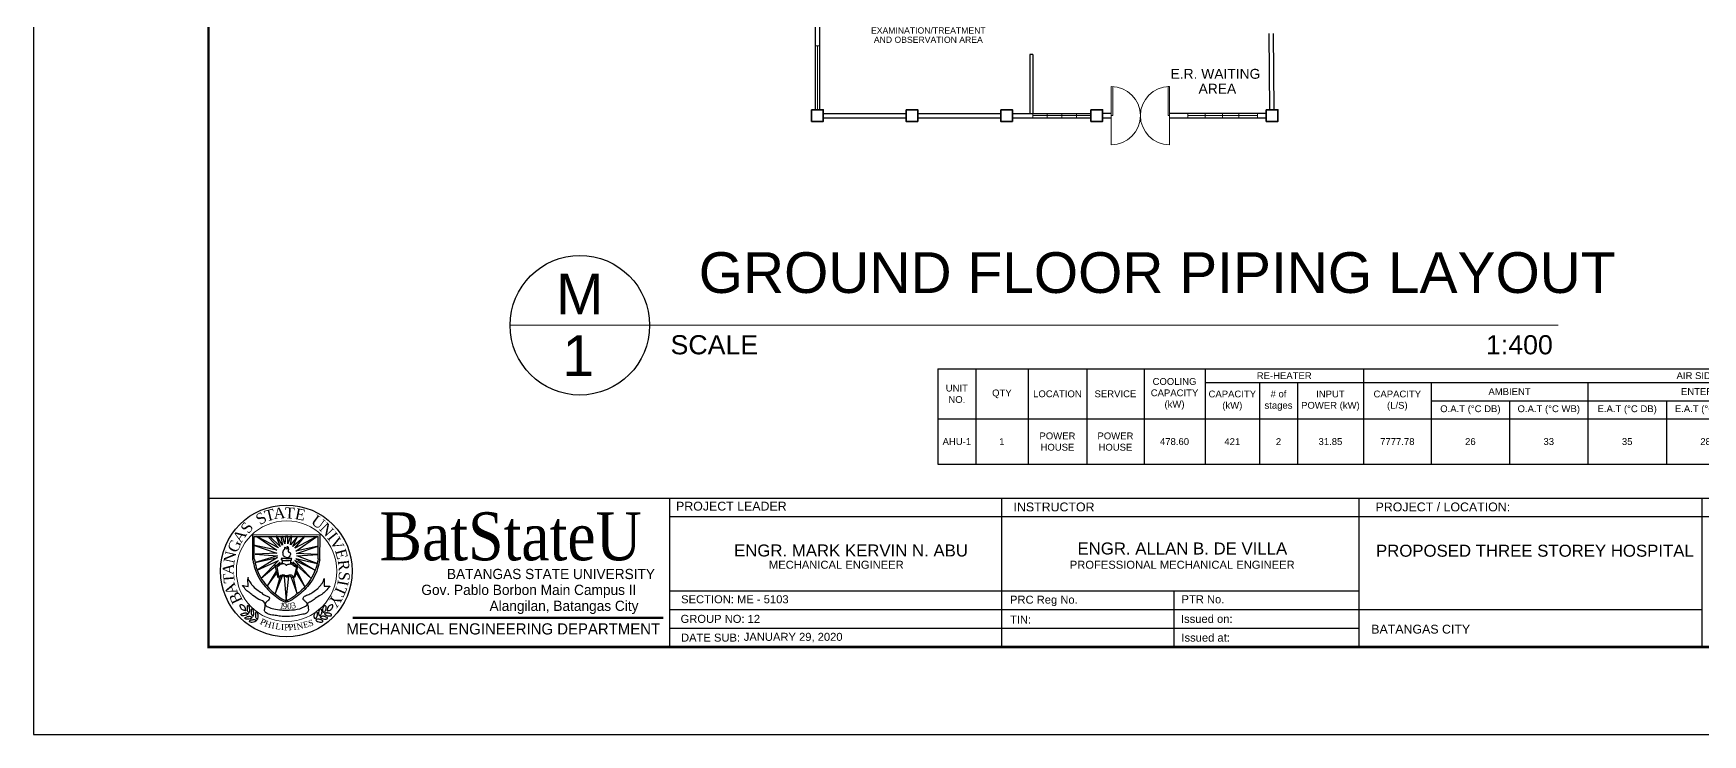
# Model space of a CAD drawing. Header units: millimetres. Extents: x 5 to 430, y 3 to 339.
# Drawn here: x 109.4 to 166.8, y 159 to 183.1 of the extents above; entities that cross this region are included whole.
import ezdxf
from ezdxf.enums import TextEntityAlignment as Align

# ---------------------------------------------------------------- set-up
doc = ezdxf.new("R2010")
doc.units = ezdxf.units.MM
doc.header["$MEASUREMENT"] = 0
doc.layers.add('label', color=7, linetype='Continuous')
doc.layers.add('template', color=7, linetype='Continuous')
doc.styles.add('arial', font='arial.ttf')
doc.styles.add('CGOTHIC', font='GOTHIC.TTF')
doc.styles.add('GARAMOND', font='GARA.TTF')
doc.styles.get("Standard").update_dxf_attribs({"font": 'arial.ttf'})
doc.styles.add('SWISSLT175', font='swissl.ttf', dxfattribs={"height": 0.175})

# ---------------------------------------------------------------- blocks, each defined once
blk = doc.blocks.new('*T30')
at = {"color": 0, "linetype": 'ByBlock', "lineweight": -2, "transparency": 16777216}
for p, q in [((0, 0), (64.682, 0)), ((0, 0), (0, -3.279)), ((1.3, 0), (1.3, -3.279)), ((3.097, 0), (3.097, -3.279)), ((5.118, 0), (5.118, -3.279)), ((7.083, 0), (7.083, -3.279)), ((9.179, 0), (9.179, -3.279)), ((14.624, 0), (14.624, -3.279)), ((38.507, 0), (38.507, -3.279)), ((41.201, 0), (41.201, -3.279)), ((49.032, 0), (49.032, -3.279)), ((55.546, 0), (55.546, -3.279)), ((60.801, 0), (60.801, -3.279)), ((64.682, 0), (64.682, -3.279)), ((9.179, -0.468), (60.801, -0.468)), ((11.055, -0.468), (11.055, -3.279)), ((12.355, -0.468), (12.355, -3.279)), ((16.952, -0.468), (16.952, -3.279)), ((22.341, -0.468), (22.341, -3.279)), ((30.424, -0.468), (30.424, -3.279)), ((43.896, -0.468), (43.896, -3.279)), ((46.099, -0.468), (46.099, -3.279)), ((47.757, -0.468), (47.757, -3.279)), ((51.426, -0.468), (51.426, -3.279)), ((53.972, -0.468), (53.972, -3.279)), ((58.694, -0.468), (58.694, -3.279)), ((16.952, -1.093), (38.507, -1.093)), ((19.646, -1.093), (19.646, -3.279)), ((25.035, -1.093), (25.035, -3.279)), ((27.729, -1.093), (27.729, -3.279)), ((33.118, -1.093), (33.118, -3.279)), ((35.813, -1.093), (35.813, -3.279)), ((0, -1.719), (64.682, -1.719)), ((0, -3.279), (64.682, -3.279))]:
    blk.add_line(p, q, dxfattribs=at)
at = {"color": 0, "transparency": 16777216, "char_height": 0.234, "attachment_point": 5, "style": 'arial'}
for s, insert, width in [('UNIT NO.', (0.65, -0.859), 1.144), ('COOLING CAPACITY (kW)', (8.131, -0.859), 1.94042), ('RE-HEATER', (11.901, -0.234), 5.28841), ('AIR SIDE DATA', (26.565, -0.234), 23.72726), ('QTY', (2.198, -0.859), 1.64056), ('LOCATION', (4.107, -0.859), 1.86536), ('SERVICE', (6.1, -0.859), 1.80893), ('CAPACITY ({\\C256;kW)}', (10.117, -1.093), 1.71977), ('# of stages', (11.705, -1.093), 1.144), ('INPUT POWER (kW)', (13.489, -1.093), 2.11264), ('CAPACITY (L/S)', (15.788, -1.093), 2.17222), ('AMBIENT', (19.646, -0.781), 5.23276), ('ENTERING', (26.382, -0.781), 7.92714), ('LEAVING', (34.465, -0.781), 7.92714), ('O.A.T {\\C256;(°C DB)}', (18.299, -1.406), 2.53838), ('O.A.T ({\\C256;°C WB)}', (20.993, -1.406), 2.53838), ('E.A.T {\\C256;(°C DB)}', (23.688, -1.406), 2.53838), ('E.A.T {\\C256;(°C WB)}', (26.382, -1.406), 2.53838), ('RH %', (29.077, -1.406), 2.53838), ('E.A.T {\\C256;(°C DB)}', (31.771, -1.406), 2.53838), ('E.A.T {\\C256;(°C WB)}', (34.465, -1.406), 2.53838), ('RH %', (37.16, -1.406), 2.53838), ('POWER HOUSE', (4.107, -2.499), 1.86536), ('POWER HOUSE', (6.1, -2.499), 1.80893), ('AHU-1', (0.65, -2.499), 1.144), ('1', (2.198, -2.499), 1.64056), ('478.60', (8.131, -2.499), 1.94042), ('421', (10.117, -2.499), 1.71977), ('2', (11.705, -2.499), 1.144), ('31.85', (13.489, -2.499), 2.11264), ('7777.78', (15.788, -2.499), 2.17222), ('26', (18.299, -2.499), 2.53838), ('33', (20.993, -2.499), 2.53838), ('35', (23.688, -2.499), 2.53838), ('28', (26.382, -2.499), 2.53838), ('50', (29.077, -2.499), 2.53838), ('24', (31.771, -2.499), 2.53838), ('22', (34.465, -2.499), 2.53838), ('50', (37.16, -2.499), 2.53838)]:
    blk.add_mtext(s, dxfattribs=dict(at, insert=insert, width=width))
at = {"color": 0, "transparency": 16777216, "char_height": 0.234, "attachment_point": 5}
for s, insert, width in [('ROOM TEMPERATURE {\\C256;(°C)}', (39.854, -1.093), 2.53838), ('CHILLED WATER COIL DATA', (45.117, -0.234), 7.67456), ('SUPPLY FAN DATA (EVAP. UNIT)', (52.289, -0.234), 6.35844), ('STATIC PRESSURE (kPa)', (52.699, -1.093), 2.39036), ('ELECTRICAL CONNECTION', (58.174, -0.234), 5.09847), ('COOLING LOAD (kW)', (42.549, -1.093), 2.53838), ('FLOW RATE (L/S)', (44.997, -1.093), 2.04687), ('W.I.T {\\C256;(°C)}', (46.928, -1.093), 1.50224), ('W.E.T {\\C256;(°C)}', (48.394, -1.093), 1.11907), ('SUPPLY AIR (L/S)', (50.229, -1.093), 2.23807), ('FAN POWER', (54.759, -1.093), 1.41801), ('ELECTRICAL CHARACTERISTIC', (57.12, -1.093), 2.99202), ('LOCATION', (59.748, -1.093), 1.95046), ('REMARKS', (62.741, -0.859), 3.7253), ('GROUND FLOOR', (59.748, -2.499), 1.95046), ('*AHU TYPE: HORIZONTAL STANDARD UNIT', (62.741, -2.499), 3.7253), ('24', (39.854, -2.499), 2.53838), ('478.6', (42.549, -2.499), 2.53838), ('22.99', (44.997, -2.499), 2.04687), ('7', (46.928, -2.499), 1.50224), ('12', (48.394, -2.499), 1.11907), ('7777.78', (50.229, -2.499), 2.23807), ('0.2800', (52.699, -2.499), 2.39036), ('7.50', (54.759, -2.499), 1.41801), ('380/3/50', (57.12, -2.499), 2.99202)]:
    blk.add_mtext(s, dxfattribs=dict(at, insert=insert, width=width))

msp = doc.modelspace()

# ---------------------------------------------------------------- linework, layer by layer
at = {"color": 8, "lineweight": 25}
for p, q in [((136.262, 186.057), (136.262, 180.457)), ((136.412, 186.057), (136.412, 180.457)), ((151.887, 180.459), (151.862, 183.082)), ((152.037, 180.46), (152.012, 183.083)), ((143.637, 182.357), (143.637, 180.332)), ((143.737, 182.357), (143.637, 182.357)), ((143.737, 182.357), (143.737, 180.332)), ((136.537, 180.332), (139.387, 180.332)), ((136.537, 180.182), (139.387, 180.182)), ((139.787, 180.332), (142.637, 180.332)), ((139.787, 180.182), (142.637, 180.182)), ((143.037, 180.332), (145.737, 180.332)), ((143.037, 180.182), (145.737, 180.182)), ((146.437, 180.332), (146.137, 180.332)), ((146.137, 180.182), (146.237, 180.182)), ((146.137, 180.182), (146.437, 180.182)), ((151.762, 180.332), (148.437, 180.332)), ((148.437, 180.182), (151.762, 180.182))]:
    msp.add_line(p, q, dxfattribs=at)
at = {"color": 8, "lineweight": 9}
for p, q in [((136.262, 182.657), (136.412, 182.657)), ((136.337, 182.657), (136.337, 180.457)), ((143.737, 180.332), (144.737, 180.332)), ((143.737, 180.257), (145.737, 180.257)), ((145.737, 180.332), (143.787, 180.332)), ((143.787, 180.182), (145.737, 180.182)), ((144.237, 180.332), (144.237, 180.182)), ((144.737, 180.332), (145.737, 180.332)), ((144.737, 180.332), (144.737, 180.182)), ((145.237, 180.332), (145.237, 180.182)), ((149.062, 180.182), (149.062, 180.332)), ((150.262, 180.332), (149.062, 180.332)), ((149.062, 180.257), (151.462, 180.257)), ((151.462, 180.182), (149.062, 180.182)), ((149.662, 180.332), (149.662, 180.182)), ((149.887, 180.332), (151.762, 180.332)), ((150.262, 180.332), (151.462, 180.332)), ((150.262, 180.332), (150.262, 180.182)), ((150.825, 180.332), (150.825, 180.182)), ((151.462, 180.332), (151.462, 180.182))]:
    msp.add_line(p, q, dxfattribs=at)
at = {"color": 8, "lineweight": 13}
for p, q in [((146.437, 180.257), (146.437, 181.257)), ((146.487, 181.257), (146.487, 180.257)), ((148.437, 181.257), (148.387, 181.257)), ((148.387, 181.257), (148.387, 180.257)), ((148.437, 180.257), (148.437, 181.257)), ((146.437, 180.182), (146.437, 180.332)), ((146.487, 180.257), (146.437, 180.257)), ((146.437, 180.257), (146.437, 179.257)), ((148.387, 180.257), (148.437, 180.257)), ((148.437, 180.332), (148.437, 180.182)), ((148.437, 180.257), (148.437, 179.257))]:
    msp.add_line(p, q, dxfattribs=at)
at = {"color": 0, "linetype": 'ByBlock', "lineweight": 9}
for p, q in [((130.845, 173.054), (125.775, 173.054)), ((161.797, 173.054), (130.845, 173.054))]:
    msp.add_line(p, q, dxfattribs=at)
at = {"color": 8, "lineweight": 9}
for points in [[(136.262, 182.657), (136.412, 182.657), (136.412, 180.457), (136.262, 180.457)], [(143.737, 180.332), (145.737, 180.332), (145.737, 180.182), (143.737, 180.182)], [(143.737, 180.332), (145.737, 180.332), (145.737, 180.182), (143.737, 180.182)], [(149.062, 180.332), (151.462, 180.332), (151.462, 180.182), (149.062, 180.182)], [(149.062, 180.332), (151.462, 180.332), (151.462, 180.182), (149.062, 180.182)]]:
    msp.add_lwpolyline(points, close=True, dxfattribs=at)
at = {"color": 8, "lineweight": 35}
for points in [[(136.137, 180.457), (136.537, 180.457), (136.537, 180.057), (136.137, 180.057)], [(139.387, 180.457), (139.787, 180.457), (139.787, 180.057), (139.387, 180.057)], [(142.637, 180.457), (143.037, 180.457), (143.037, 180.057), (142.637, 180.057)], [(145.737, 180.457), (146.137, 180.457), (146.137, 180.057), (145.737, 180.057)], [(151.762, 180.46), (152.162, 180.46), (152.162, 180.06), (151.762, 180.06)]]:
    msp.add_lwpolyline(points, close=True, dxfattribs=at)
msp.add_circle((128.173, 173.054), 2.398)
at = {"color": 8, "lineweight": 13}
for centre, start, end in [((146.437, 180.257), 270, 90), ((148.437, 180.257), 90, 270)]:
    msp.add_arc(centre, 1, start, end, dxfattribs=at)
at = {"layer": 'template'}
for p, q in [((109.392, 229.387), (109.392, 158.991)), ((115.409, 167.12), (205.66, 167.12)), ((131.255, 167.121), (131.255, 162)), ((131.255, 167.12), (131.255, 162)), ((142.664, 167.121), (142.664, 162)), ((142.664, 167.12), (142.664, 162)), ((154.955, 162), (154.955, 167.12)), ((166.731, 167.12), (166.731, 162)), ((131.255, 166.48), (187.826, 166.48)), ((116.935, 165.864), (119.247, 165.86)), ((116.935, 164.997), (116.935, 165.864)), ((116.984, 165.801), (119.182, 165.801)), ((116.984, 165.032), (116.984, 165.801)), ((117.814, 165.404), (117.076, 165.801)), ((117.076, 165.801), (117.76, 165.328)), ((117.516, 165.801), (117.483, 165.767)), ((117.874, 165.458), (117.516, 165.801)), ((117.765, 165.801), (117.738, 165.801)), ((117.738, 165.801), (117.874, 165.458)), ((117.955, 165.496), (117.765, 165.801)), ((117.955, 165.801), (117.898, 165.783)), ((118.036, 165.54), (117.955, 165.801)), ((118.058, 165.801), (118.036, 165.54)), ((118.134, 165.801), (118.058, 165.801)), ((118.232, 165.801), (118.134, 165.545)), ((118.134, 165.545), (118.134, 165.801)), ((118.471, 165.801), (118.232, 165.507)), ((118.232, 165.507), (118.27, 165.801)), ((118.27, 165.801), (118.232, 165.801)), ((118.72, 165.801), (118.313, 165.453)), ((118.313, 165.453), (118.471, 165.801)), ((119.133, 165.801), (118.373, 165.399)), ((118.373, 165.399), (118.72, 165.801)), ((118.411, 165.295), (119.133, 165.801)), ((119.182, 165.025), (119.182, 165.801)), ((119.231, 164.997), (119.247, 165.86)), ((117.76, 165.328), (116.962, 165.502)), ((116.962, 165.502), (117.76, 165.225)), ((117.76, 165.225), (117.011, 165.192)), ((117.483, 165.767), (117.814, 165.404)), ((117.898, 165.783), (117.955, 165.496)), ((119.182, 165.464), (118.411, 165.295)), ((118.433, 165.214), (119.182, 165.464)), ((117.781, 165.138), (117.01, 164.904)), ((117.01, 164.904), (117.787, 165.073)), ((117.011, 165.192), (117.781, 165.138)), ((117.787, 165.073), (117.085, 164.642)), ((117.085, 164.642), (117.814, 164.976)), ((117.814, 164.976), (117.218, 164.366)), ((117.218, 164.366), (117.868, 164.91)), ((117.698, 164.768), (117.776, 164.413)), ((117.758, 164.761), (117.816, 164.43)), ((117.945, 164.983), (117.945, 164.882)), ((118.224, 164.971), (118.224, 164.87)), ((118.94, 164.354), (118.308, 164.927)), ((118.434, 164.732), (118.353, 164.425)), ((119.079, 164.636), (118.373, 164.976)), ((118.373, 164.976), (118.94, 164.354)), ((118.385, 164.407), (118.48, 164.771)), ((118.411, 165.041), (119.079, 164.636)), ((118.411, 165.041), (119.148, 164.872)), ((119.182, 165.182), (118.433, 165.214)), ((118.443, 165.138), (119.182, 165.182)), ((119.148, 164.872), (118.443, 165.138)), ((116.588, 164.119), (116.772, 164.081)), ((116.772, 164.081), (116.761, 164.356)), ((117.733, 164.607), (117.421, 164.091)), ((117.421, 164.091), (117.743, 164.525)), ((117.703, 163.828), (117.95, 164.444)), ((117.857, 164.39), (117.703, 163.828)), ((118.015, 164.428), (118.083, 163.59)), ((118.083, 163.59), (118.167, 164.433)), ((118.237, 164.428), (118.456, 163.822)), ((118.456, 163.822), (118.335, 164.395)), ((118.416, 164.558), (118.72, 164.064)), ((118.72, 164.064), (118.449, 164.628)), ((119.38, 164.359), (119.391, 164.088)), ((119.391, 164.088), (119.572, 164.094)), ((131.255, 163.93), (154.955, 163.93)), ((148.588, 163.93), (148.588, 162)), ((131.255, 163.287), (166.731, 163.287)), ((131.255, 162.643), (141.589, 162.643)), ((131.255, 162.643), (154.955, 162.643)), ((142.664, 162.643), (152.998, 162.643)), ((109.392, 158.991), (208.668, 158.991))]:
    msp.add_line(p, q, dxfattribs=at)
at = {"layer": 'template', "linetype": 'Continuous', "ltscale": 0.5}
msp.add_line((142.664, 167.12), (142.664, 162), dxfattribs=at)
at = {"layer": 'template', "linetype": 'Continuous', "lineweight": 50}
msp.add_line((120.373, 163.008), (131.033, 163.008), dxfattribs=at)
at = {"layer": 'template', "linetype": 'Continuous', "const_width": 0.0853}
msp.add_lwpolyline([(115.409, 162), (205.66, 162), (205.66, 226.379), (115.409, 226.379)], close=True, dxfattribs=at)
at = {"layer": 'template'}
msp.add_circle((118.087, 164.614), 2.263, dxfattribs=at)
at = {"layer": 'template', "lineweight": 20}
for centre, radius in [((118.087, 164.614), 2.263), ((118.095, 164.608), 1.728)]:
    msp.add_circle(centre, radius, dxfattribs=at)
at = {"layer": 'template', "start_tangent": (-1, 0)}
msp.add_spline([(118.076, 165.073), (118.008, 165.11), (117.972, 165.166), (117.972, 165.229), (117.972, 165.277), (117.986, 165.302), (118, 165.35), (118.022, 165.345), (118.029, 165.393), (118.044, 165.429), (118.063, 165.403), (118.1, 165.369), (118.129, 165.369), (118.127, 165.408), (118.113, 165.442), (118.116, 165.454), (118.151, 165.424), (118.151, 165.397), (118.157, 165.37), (118.157, 165.342), (118.146, 165.297), (118.172, 165.256), (118.205, 165.257), (118.225, 165.205), (118.219, 165.161), (118.188, 165.103), (118.158, 165.077), (118.121, 165.07), (118.075, 165.07), (118.077, 165.07)], degree=3, dxfattribs=at)
at = {"layer": 'template'}
for points in [[(116.935, 164.997), (117.005, 164.697), (117.152, 164.361), (117.353, 164.079), (117.754, 163.715), (118.025, 163.558), (118.08, 163.542)], [(116.984, 165.032), (117.054, 164.732), (117.201, 164.395), (117.402, 164.113), (117.803, 163.75), (118.074, 163.593), (118.129, 163.576)], [(117.698, 164.768), (117.698, 164.807), (117.755, 164.815), (117.817, 164.839), (117.892, 164.877), (117.945, 164.882), (117.945, 164.906)], [(119.182, 165.032), (119.111, 164.732), (118.965, 164.395), (118.764, 164.113), (118.362, 163.75), (118.091, 163.593), (118.037, 163.576)], [(119.231, 164.997), (119.16, 164.697), (119.014, 164.361), (118.813, 164.079), (118.411, 163.715), (118.14, 163.558), (118.086, 163.542)], [(118.479, 164.767), (118.466, 164.81), (118.405, 164.796), (118.37, 164.813), (118.344, 164.845), (118.307, 164.868), (118.275, 164.891), (118.224, 164.891)], [(117.776, 164.413), (117.825, 164.378), (117.877, 164.39), (117.912, 164.427), (117.95, 164.444), (118.002, 164.444), (118.043, 164.436), (118.083, 164.415), (118.15, 164.43), (118.191, 164.441), (118.237, 164.428), (118.335, 164.395), (118.385, 164.407)], [(117.816, 164.43), (117.872, 164.43), (117.88, 164.454), (117.918, 164.474), (117.982, 164.488), (118.043, 164.459), (118.08, 164.454), (118.13, 164.457), (118.167, 164.474), (118.223, 164.48), (118.257, 164.477), (118.289, 164.454), (118.307, 164.439), (118.353, 164.425)], [(116.669, 163.25), (116.561, 163.289), (116.51, 163.367), (116.504, 163.443), (116.513, 163.456), (116.58, 163.45), (116.647, 163.39), (116.673, 163.331), (116.681, 163.276), (116.681, 163.248), (116.674, 163.248), (116.66, 163.263), (116.658, 163.263)], [(116.775, 163.139), (116.714, 163.092), (116.626, 163.073), (116.571, 163.075), (116.528, 163.102), (116.526, 163.12), (116.569, 163.146), (116.611, 163.162), (116.662, 163.17), (116.682, 163.176), (116.721, 163.166), (116.772, 163.138), (116.774, 163.131)], [(116.913, 163.02), (116.852, 162.973), (116.764, 162.955), (116.71, 162.957), (116.666, 162.984), (116.664, 163.001), (116.707, 163.028), (116.749, 163.044), (116.8, 163.052), (116.82, 163.057), (116.859, 163.047), (116.91, 163.019), (116.912, 163.013)], [(116.802, 163.175), (116.83, 163.247), (116.823, 163.337), (116.806, 163.388), (116.768, 163.423), (116.751, 163.419), (116.737, 163.371), (116.734, 163.326), (116.741, 163.275), (116.741, 163.254), (116.761, 163.22), (116.802, 163.178), (116.809, 163.178)], [(117.065, 162.913), (117.003, 162.866), (116.915, 162.848), (116.861, 162.85), (116.817, 162.876), (116.816, 162.894), (116.858, 162.921), (116.9, 162.936), (116.951, 162.944), (116.971, 162.95), (117.01, 162.94), (117.061, 162.912), (117.063, 162.905)], [(116.941, 163.056), (116.968, 163.129), (116.961, 163.218), (116.944, 163.27), (116.906, 163.304), (116.889, 163.301), (116.875, 163.253), (116.872, 163.208), (116.879, 163.156), (116.879, 163.136), (116.899, 163.101), (116.941, 163.06), (116.948, 163.06)], [(117.092, 162.949), (117.119, 163.022), (117.113, 163.111), (117.095, 163.163), (117.057, 163.197), (117.04, 163.194), (117.026, 163.145), (117.023, 163.101), (117.03, 163.049), (117.03, 163.028), (117.051, 162.994), (117.092, 162.953), (117.099, 162.953)], [(119.07, 162.966), (119.045, 163.039), (119.056, 163.128), (119.075, 163.179), (119.114, 163.212), (119.132, 163.208), (119.143, 163.159), (119.145, 163.114), (119.136, 163.063), (119.135, 163.042), (119.113, 163.009), (119.07, 162.969), (119.063, 162.97)], [(119.095, 162.928), (119.155, 162.879), (119.242, 162.857), (119.296, 162.857), (119.341, 162.882), (119.343, 162.899), (119.302, 162.927), (119.261, 162.945), (119.21, 162.955), (119.19, 162.962), (119.151, 162.953), (119.099, 162.927), (119.096, 162.921)], [(119.225, 163.067), (119.201, 163.14), (119.211, 163.229), (119.231, 163.28), (119.27, 163.313), (119.287, 163.309), (119.299, 163.26), (119.3, 163.215), (119.291, 163.164), (119.29, 163.143), (119.268, 163.11), (119.225, 163.07), (119.219, 163.07)], [(119.251, 163.029), (119.311, 162.98), (119.398, 162.958), (119.452, 162.958), (119.497, 162.982), (119.499, 163), (119.458, 163.028), (119.416, 163.046), (119.365, 163.056), (119.346, 163.063), (119.307, 163.054), (119.254, 163.028), (119.252, 163.022)], [(119.368, 163.179), (119.344, 163.253), (119.354, 163.342), (119.374, 163.393), (119.413, 163.425), (119.43, 163.421), (119.442, 163.373), (119.443, 163.328), (119.434, 163.276), (119.434, 163.256), (119.411, 163.222), (119.368, 163.183), (119.362, 163.183)], [(119.394, 163.142), (119.454, 163.093), (119.541, 163.07), (119.595, 163.07), (119.64, 163.095), (119.642, 163.112), (119.601, 163.141), (119.559, 163.159), (119.508, 163.169), (119.489, 163.175), (119.45, 163.167), (119.397, 163.141), (119.395, 163.134)], [(119.504, 163.249), (119.615, 163.283), (119.668, 163.359), (119.678, 163.435), (119.669, 163.448), (119.602, 163.444), (119.533, 163.387), (119.504, 163.33), (119.494, 163.275), (119.493, 163.247), (119.499, 163.247), (119.515, 163.261), (119.516, 163.261)]]:
    msp.add_spline(points, degree=3, dxfattribs=at)
for points, end_tangent in [([(117.758, 164.761), (117.834, 164.801), (117.886, 164.848), (117.938, 164.862), (117.99, 164.868), (118.043, 164.848), (118.063, 164.822), (118.083, 164.807), (118.112, 164.833), (118.179, 164.848), (118.243, 164.859), (118.312, 164.828), (118.359, 164.781), (118.417, 164.761), (118.434, 164.77), (118.434, 164.732)], (0, -1)), ([(117.931, 165.053), (118.018, 165.048), (118.11, 165.044), (118.171, 165.046), (118.225, 165.052), (118.255, 165.049), (118.256, 165.02), (118.256, 164.996), (118.246, 164.975), (118.22, 164.971), (118.17, 164.966), (118.082, 164.966), (117.978, 164.964), (117.951, 164.98), (117.921, 164.999), (117.93, 165.054), (117.93, 165.06)], (-1, 0))]:
    msp.add_spline(points, degree=3, dxfattribs=dict(at, end_tangent=end_tangent))
for points, knots in [([(119.572, 164.094), (119.575, 164.094), (119.6, 164.089), (119.462, 163.96), (119.378, 163.85), (119.206, 163.754), (119.047, 163.647), (118.93, 163.553), (118.805, 163.512), (118.83, 163.382), (118.861, 163.278), (118.788, 163.151), (118.636, 163.122), (118.439, 163.071), (118.195, 163.052), (117.958, 163.046), (117.747, 163.079), (117.56, 163.099), (117.426, 163.147), (117.353, 163.202), (117.327, 163.251), (117.348, 163.34), (117.367, 163.427), (117.337, 163.579), (117.122, 163.623), (116.958, 163.762), (116.805, 163.88), (116.674, 163.969), (116.63, 164.057), (116.558, 164.124), (116.586, 164.12), (116.616, 164.113)], [1.525096, 1.525096, 1.525096, 1.525096, 1.532073, 1.584612, 1.633558, 1.698069, 1.768711, 1.823631, 1.856154, 1.874433, 1.942755, 1.959564, 2.013837, 2.081716, 2.168665, 2.253261, 2.318126, 2.380396, 2.439479, 2.4572, 2.470092, 2.492272, 2.543518, 2.560297, 2.639259, 2.721631, 2.780104, 2.832648, 2.871086, 2.885372, 2.911145, 2.911145, 2.911145, 2.911145]), ([(116.777, 164.385), (116.727, 164.385), (116.85, 164.222), (116.907, 164.109), (117.063, 163.97), (117.238, 163.868), (117.352, 163.753), (117.535, 163.723), (117.492, 163.631), (117.444, 163.581), (117.381, 163.542), (117.332, 163.444), (117.486, 163.356), (117.663, 163.306), (117.881, 163.268), (118.061, 163.27), (118.271, 163.266), (118.506, 163.294), (118.701, 163.374), (118.808, 163.437), (118.808, 163.505), (118.75, 163.547), (118.714, 163.597), (118.648, 163.632), (118.668, 163.7), (118.729, 163.773), (118.866, 163.795), (119.01, 163.897), (119.146, 163.99), (119.248, 164.094), (119.311, 164.187), (119.367, 164.257), (119.38, 164.347), (119.38, 164.359)], [0, 0, 0, 0, 0.050157, 0.09733, 0.169415, 0.238469, 0.297382, 0.34519, 0.361609, 0.384753, 0.415402, 0.43521, 0.480082, 0.549086, 0.637593, 0.692397, 0.728181, 0.847546, 0.920378, 0.94488, 0.959291, 0.979722, 1.010309, 1.023969, 1.046254, 1.066064, 1.119081, 1.173808, 1.241086, 1.282544, 1.318293, 1.350594, 1.379885, 1.379885, 1.379885, 1.379885]), ([(116.761, 164.379), (116.766, 164.384), (116.774, 164.388), (116.787, 164.388), (116.789, 164.388)], [3.04846765, 3.04846765, 3.04846765, 3.04846765, 3.05886904, 3.06079098, 3.06079098, 3.06079098, 3.06079098]), ([(118.056, 163.922), (118.068, 163.92), (118.089, 163.917), (118.104, 163.919), (118.116, 163.922)], [0, 0, 0, 0, 0.01145534, 0.02007474, 0.02007474, 0.02007474, 0.02007474]), ([(118.056, 163.902), (118.068, 163.9), (118.089, 163.896), (118.104, 163.898), (118.116, 163.901)], [0, 0, 0, 0, 0.01145534, 0.02007474, 0.02007474, 0.02007474, 0.02007474]), ([(118.061, 163.853), (118.072, 163.854), (118.089, 163.857), (118.101, 163.856), (118.109, 163.854)], [0.00178548, 0.00178548, 0.00178548, 0.00178548, 0.01145534, 0.01823656, 0.01823656, 0.01823656, 0.01823656]), ([(118.063, 163.832), (118.073, 163.834), (118.088, 163.836), (118.101, 163.835), (118.107, 163.834)], [0.00231179, 0.00231179, 0.00231179, 0.00231179, 0.01145534, 0.0176246, 0.0176246, 0.0176246, 0.0176246])]:
    msp.add_open_spline(points, degree=3, knots=knots, dxfattribs=at)

# ---------------------------------------------------------------- block references
msp.add_blockref('*T30', (140.479, 171.557))

# ---------------------------------------------------------------- texts
at = {"color": 0, "linetype": 'ByBlock', "lineweight": 9}
for s, height, p in [('GROUND FLOOR PIPING LAYOUT', 1.4, (132.258, 174.164)), ('M', 1.4, (127.356, 173.429)), ('1', 1.4, (127.574, 171.312)), ('SCALE                                                                                                  1:400', 0.657637, (131.289, 172.056))]:
    msp.add_text(s, height=height, dxfattribs=at).set_placement(p)
at = {"layer": 'label', "color": 8, "lineweight": -2, "ltscale": 0.4, "attachment_point": 5, "line_spacing_factor": 0.9, "style": 'SWISSLT175'}
for s, insert, char_height in [('EXAMINATION/TREATMENT\\PAND OBSERVATION AREA', (140.149, 183.022), 0.2125), ('E.R. WAITING^J AREA', (150.017, 181.438), 0.34)]:
    msp.add_mtext(s, dxfattribs=dict(at, insert=insert, char_height=char_height))
at = {"layer": 'template', "style": 'arial'}
for s, height, p in [('PROJECT LEADER', 0.30409, (131.479, 166.688)), ('INSTRUCTOR', 0.304, (143.077, 166.661)), ('PROJECT / LOCATION:', 0.30402, (155.52, 166.661)), ('PROJECT / LOCATION:', 0.30402, (155.52, 166.661)), ('PROJECT / LOCATION:', 0.30402, (155.52, 166.661)), ('ENGR. MARK KERVIN N. ABU', 0.41257, (133.473, 165.111)), ('ENGR. ALLAN B. DE VILLA', 0.41257, (145.276, 165.179)), ('PROPOSED THREE STOREY HOSPITAL', 0.41257, (155.535, 165.103)), ('MECHANICAL ENGINEER', 0.27505, (134.67, 164.69)), ('PROFESSIONAL MECHANICAL ENGINEER', 0.27505, (145.011, 164.69)), ('SECTION: ME - 5103', 0.27505, (131.653, 163.503)), ('PRC Reg No.', 0.27505, (142.956, 163.49)), ('PTR No.', 0.275, (148.85, 163.503)), ('GROUP NO: 12', 0.27505, (131.634, 162.83)), ('TIN:', 0.275, (142.956, 162.807)), ('Issued on:', 0.275, (148.832, 162.83)), ('DATE SUB:', 0.275, (131.65, 162.186)), ('JANUARY 29, 2020', 0.27505, (133.806, 162.213)), ('Issued at:', 0.275, (148.847, 162.186)), ('BATANGAS CITY', 0.30402, (155.372, 162.462))]:
    msp.add_text(s, height=height, dxfattribs=at).set_placement(p)
at = {"layer": 'template', "width": 1}
for s, height, style, p in [('BatStateU', 1.6503, 'GARAMOND', (125.793, 164.98)), ('BATANGAS STATE UNIVERSITY', 0.35128, 'CGOTHIC', (127.179, 164.334)), ('Gov. Pablo Borbon Main Campus II', 0.35128, 'CGOTHIC', (126.42, 163.789)), ('Alangilan, Batangas City', 0.35128, 'CGOTHIC', (127.628, 163.24))]:
    msp.add_text(s, height=height, dxfattribs=dict(at, style=style)).set_placement(p, align=Align.CENTER)
at = {"layer": 'template', "attachment_point": 1}
for s, insert, char_height, width, rotation in [('{\\fTimes New Roman|b0|i0|c0|p18;S}', (116.982, 166.494), 0.37713, 29.67394, 33.23179), ('{\\fTimes New Roman|b0|i0|c0|p18;T}', (117.297, 166.671), 0.37713, 29.67394, 14.44799), ('{\\fTimes New Roman|b0|i0|c0|p18;A}', (117.621, 166.768), 0.37713, 29.67394, 5.71852), ('{\\fTimes New Roman|b0|i0|c0|p18;T}', (118.037, 166.802), 0.37713, 0.3193, 356.81503), ('{\\fTimes New Roman|b0|i0|c0|p18;E}', (118.433, 166.774), 0.37713, 29.67394, 348.69045), ('{\\fTimes New Roman|b0|i0|c0|p18;U}', (119.125, 166.565), 0.37713, 29.67394, 323.50126), ('{\\fTimes New Roman|b0|i0|c0|p18;A}', (116.208, 165.752), 0.37713, 29.67394, 56.11039), ('{\\fTimes New Roman|b0|i0|c0|p18;S}', (116.483, 166.079), 0.37713, 29.67394, 56.11039), ('{\\fTimes New Roman|b0|i0|c0|p18;N}', (119.462, 166.308), 0.37713, 29.67394, 314.13564), ('{\\fTimes New Roman|b0|i0|c0|p18;I}', (119.762, 165.994), 0.37713, 29.67394, 308.6454), ('{\\fTimes New Roman|b0|i0|c0|p18;V}', (119.894, 165.825), 0.37713, 29.67394, 298.20017), ('{\\fTimes New Roman|b0|i0|c0|p18;N}', (115.919, 164.927), 0.37713, 29.67394, 77.56161), ('{\\fTimes New Roman|b0|i0|c0|p18;G}', (116.043, 165.365), 0.37713, 29.67394, 65.93474), ('{\\fTimes New Roman|b0|i0|c0|p18;E}', (120.118, 165.413), 0.37713, 29.67394, 285.47868), ('{\\fTimes New Roman|b0|i0|c0|p18;A}', (115.889, 164.493), 0.37713, 29.67394, 85.53705), ('{\\fTimes New Roman|b0|i0|c0|p18;R}', (120.226, 165.021), 0.37713, 29.67394, 276.19955), ('{\\fTimes New Roman|b0|i0|c0|p18;T}', (115.939, 164.172), 0.37713, 29.67394, 94.26652), ('{\\fTimes New Roman|b0|i0|c0|p18;A}', (116.074, 163.739), 0.37713, 29.67394, 110.36673), ('{\\fTimes New Roman|b0|i0|c0|p18;T}', (120.185, 164.009), 0.37713, 29.67394, 245.97799), ('{\\fTimes New Roman|b0|i0|c0|p18;I}', (120.232, 164.254), 0.37713, 29.67394, 259.8108), ('{\\fTimes New Roman|b0|i0|c0|p18;S}', (120.273, 164.579), 0.37713, 29.67394, 266.05857), ('{\\fTimes New Roman|b0|i0|c0|p18;B}', (116.255, 163.433), 0.37713, 29.67394, 115.18408), ('{\\fTimes New Roman|b0|i0|c0|p18;1}', (117.872, 163.538), 0.21119, 29.67394, 350.69674), ('{\\fTimes New Roman|b0|i0|c0|p18;9}', (117.954, 163.516), 0.21119, 29.67394, 359.89652), ('{\\fTimes New Roman|b0|i0|c0|p18;0}', (118.111, 163.512), 0.21119, 29.67394, 359.89652), ('{\\fTimes New Roman|b0|i0|c0|p18;3}', (118.225, 163.514), 0.21119, 29.67394, 14.57269), ('{\\fTimes New Roman|b0|i0|c0|p18;Y}', (120.034, 163.658), 0.37713, 29.67394, 237.49398), ('{\\fTimes New Roman|b0|i0|c0|p18;P}', (117.251, 162.994), 0.21119, 29.67394, 333.24497), ('{\\fTimes New Roman|b0|i0|c0|p18;P}', (117.256, 162.994), 0.21119, 29.67394, 333.24497), ('{\\fTimes New Roman|b0|i0|c0|p18;S}', (118.816, 162.906), 0.21119, 29.67394, 14.57269), ('{\\fTimes New Roman|b0|i0|c0|p18;H}', (117.383, 162.919), 0.21119, 29.67394, 342.36893), ('{\\fTimes New Roman|b0|i0|c0|p18;I}', (117.598, 162.85), 0.21119, 29.67394, 350.74463), ('{\\fTimes New Roman|b0|i0|c0|p18;L}', (117.728, 162.83), 0.21119, 29.67394, 350.69674), ('{\\fTimes New Roman|b0|i0|c0|p18;I}', (117.904, 162.797), 0.21119, 29.67394, 357.83253), ('{\\fTimes New Roman|b0|i0|c0|p18;P}', (118.01, 162.787), 0.21119, 29.67394, 359.89652), ('{\\fTimes New Roman|b0|i0|c0|p18;P}', (118.143, 162.781), 0.21119, 29.67394, 7.51618), ('{\\fTimes New Roman|b0|i0|c0|p18;I}', (118.305, 162.788), 0.21119, 29.67394, 9.03911), ('{\\fTimes New Roman|b0|i0|c0|p18;N}', (118.414, 162.798), 0.21119, 29.67394, 12.92447), ('{\\fTimes New Roman|b0|i0|c0|p18;E}', (118.637, 162.854), 0.21119, 29.67394, 14.57269)]:
    msp.add_mtext(s, dxfattribs=dict(at, insert=insert, char_height=char_height, width=width, rotation=rotation))
at = {"layer": 'template', "linetype": 'Continuous', "lineweight": 0, "insert": (120.147, 162.815), "char_height": 0.38403, "width": 12.18966, "attachment_point": 1}
msp.add_mtext('{\\fCentury Gothic|b0|i0|c0|p34;\\C7;MECHANICAL ENGINEERING DEPARTMENT}', dxfattribs=at)

doc.saveas('drawing.dxf')
